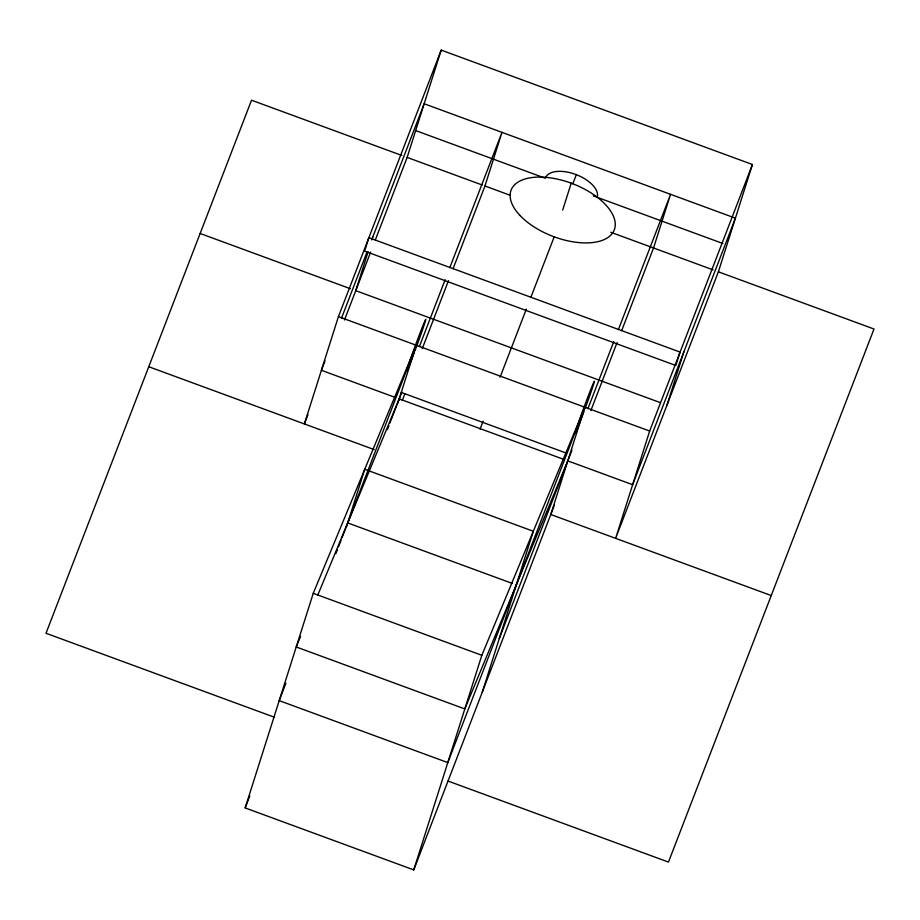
<?xml version="1.0" encoding="UTF-8"?>
<svg xmlns="http://www.w3.org/2000/svg" width="920" height="920" viewBox="0 0 920 920"><rect width="100%" height="100%" fill="white"/><g stroke="black" fill="none" stroke-linecap="round" stroke-linejoin="round"><path stroke-width="1.38" d="M752.422 164.507L649.658 431.043L615.618 538.349L718.382 271.814L752.422 164.507L441.186 50.105L338.422 316.641L304.382 423.947L307.981 414.609M368.103 251.781L355.764 290.674L660.387 402.649M371.933 239.706L372.784 237.026M375.291 240.028L407.146 157.412L441.186 50.105M554.369 505.183L413.758 869.894L245.168 807.921L313.248 593.319L416.231 345.241L397.934 402.914M346.449 526.953L364.734 469.28L533.324 531.254L482.264 692.208M453.1 268.64L484.955 186.012L501.975 132.353L449.811 267.639M562.707 210.001L571.216 183.172M413.758 869.894L481.838 655.293L584.821 407.215L550.781 514.51L771.236 595.55M667 405.087L684.02 351.428M325.001 360.962L321.402 370.288L395.186 397.417M341.435 318.32L367.126 251.689M371.749 239.694L424.166 103.753L735.402 218.166L632.638 484.702L567.801 460.862L464.818 708.94L296.228 646.967L300.61 636.41M344.459 319.999L370.668 252.022M285.913 683.249L279.208 700.626L447.798 762.588L584.821 407.215M335.869 553.656L337.421 549.654M338.445 546.974L341.021 540.304M342.056 537.625L416.231 345.241M387.366 429.617L388.907 425.615M389.942 422.947L401.787 392.196M419.347 346.656L445.165 279.691M245.168 807.921L249.78 795.984M402.224 400.568L404.8 393.909M422.268 348.599L448.477 280.635M572.803 183.804L576.391 174.512M480.044 429.168L483.126 421.176M500.077 377.2L526.343 309.074M530.99 297.034L554.197 236.819M499.284 638.549L571.929 450.144M587.938 408.629L613.755 341.665M618.401 329.601L670.565 194.327L653.545 247.974L621.678 330.602M590.858 410.561L617.056 342.596M317.596 595.505L399.211 398.889L563.753 459.379M415.656 130.582L545.341 178.25A27.646 14.053 21.1 0 1 575.529 174.374A27.646 14.053 21.1 0 1 597.206 197.317M593.319 195.891L660.721 220.673M662.055 221.156L722.924 243.535M401.775 155.434L251.528 100.199L46 633.27L274.056 717.106M407.146 157.412L482.275 185.023M484.955 186.012L510.439 195.373M610.822 232.277L713.092 269.87M718.382 271.814L874 329.015L668.472 862.086L448.017 781.045M200.146 233.473L350.393 288.707M338.422 316.641L649.658 431.043M401.258 392.426L565.8 452.916M148.764 366.735L374.141 449.581M347.725 522.928L512.256 583.418M313.248 593.319L481.838 655.293M585.235 408.216A27.646 0.736 -69.8 0 0 594.101 381.593A27.646 0.736 -69.8 0 0 580.773 416.208L575.828 430.79A27.646 0.736 -69.8 0 0 579.335 423.786L581.543 418.059A27.646 0.736 -69.8 0 0 583.981 411.585M415 350.669A27.646 0.736 -69.8 0 0 425.523 319.608A27.646 0.736 -69.8 0 0 410.791 358.19L407.583 367.701A27.646 0.736 -69.8 0 0 410.032 363.607L412.137 358.236A27.646 0.736 -69.8 0 0 414.506 351.98M368.862 237.693L364.607 251.102L675.844 365.504L680.098 352.096L368.862 237.693M520.007 215.487A55.28 28.106 21.1 0 0 610.615 235.359A55.28 28.106 21.1 0 0 557.509 179.147A55.28 28.106 21.1 0 0 520.007 215.487"/></g></svg>
